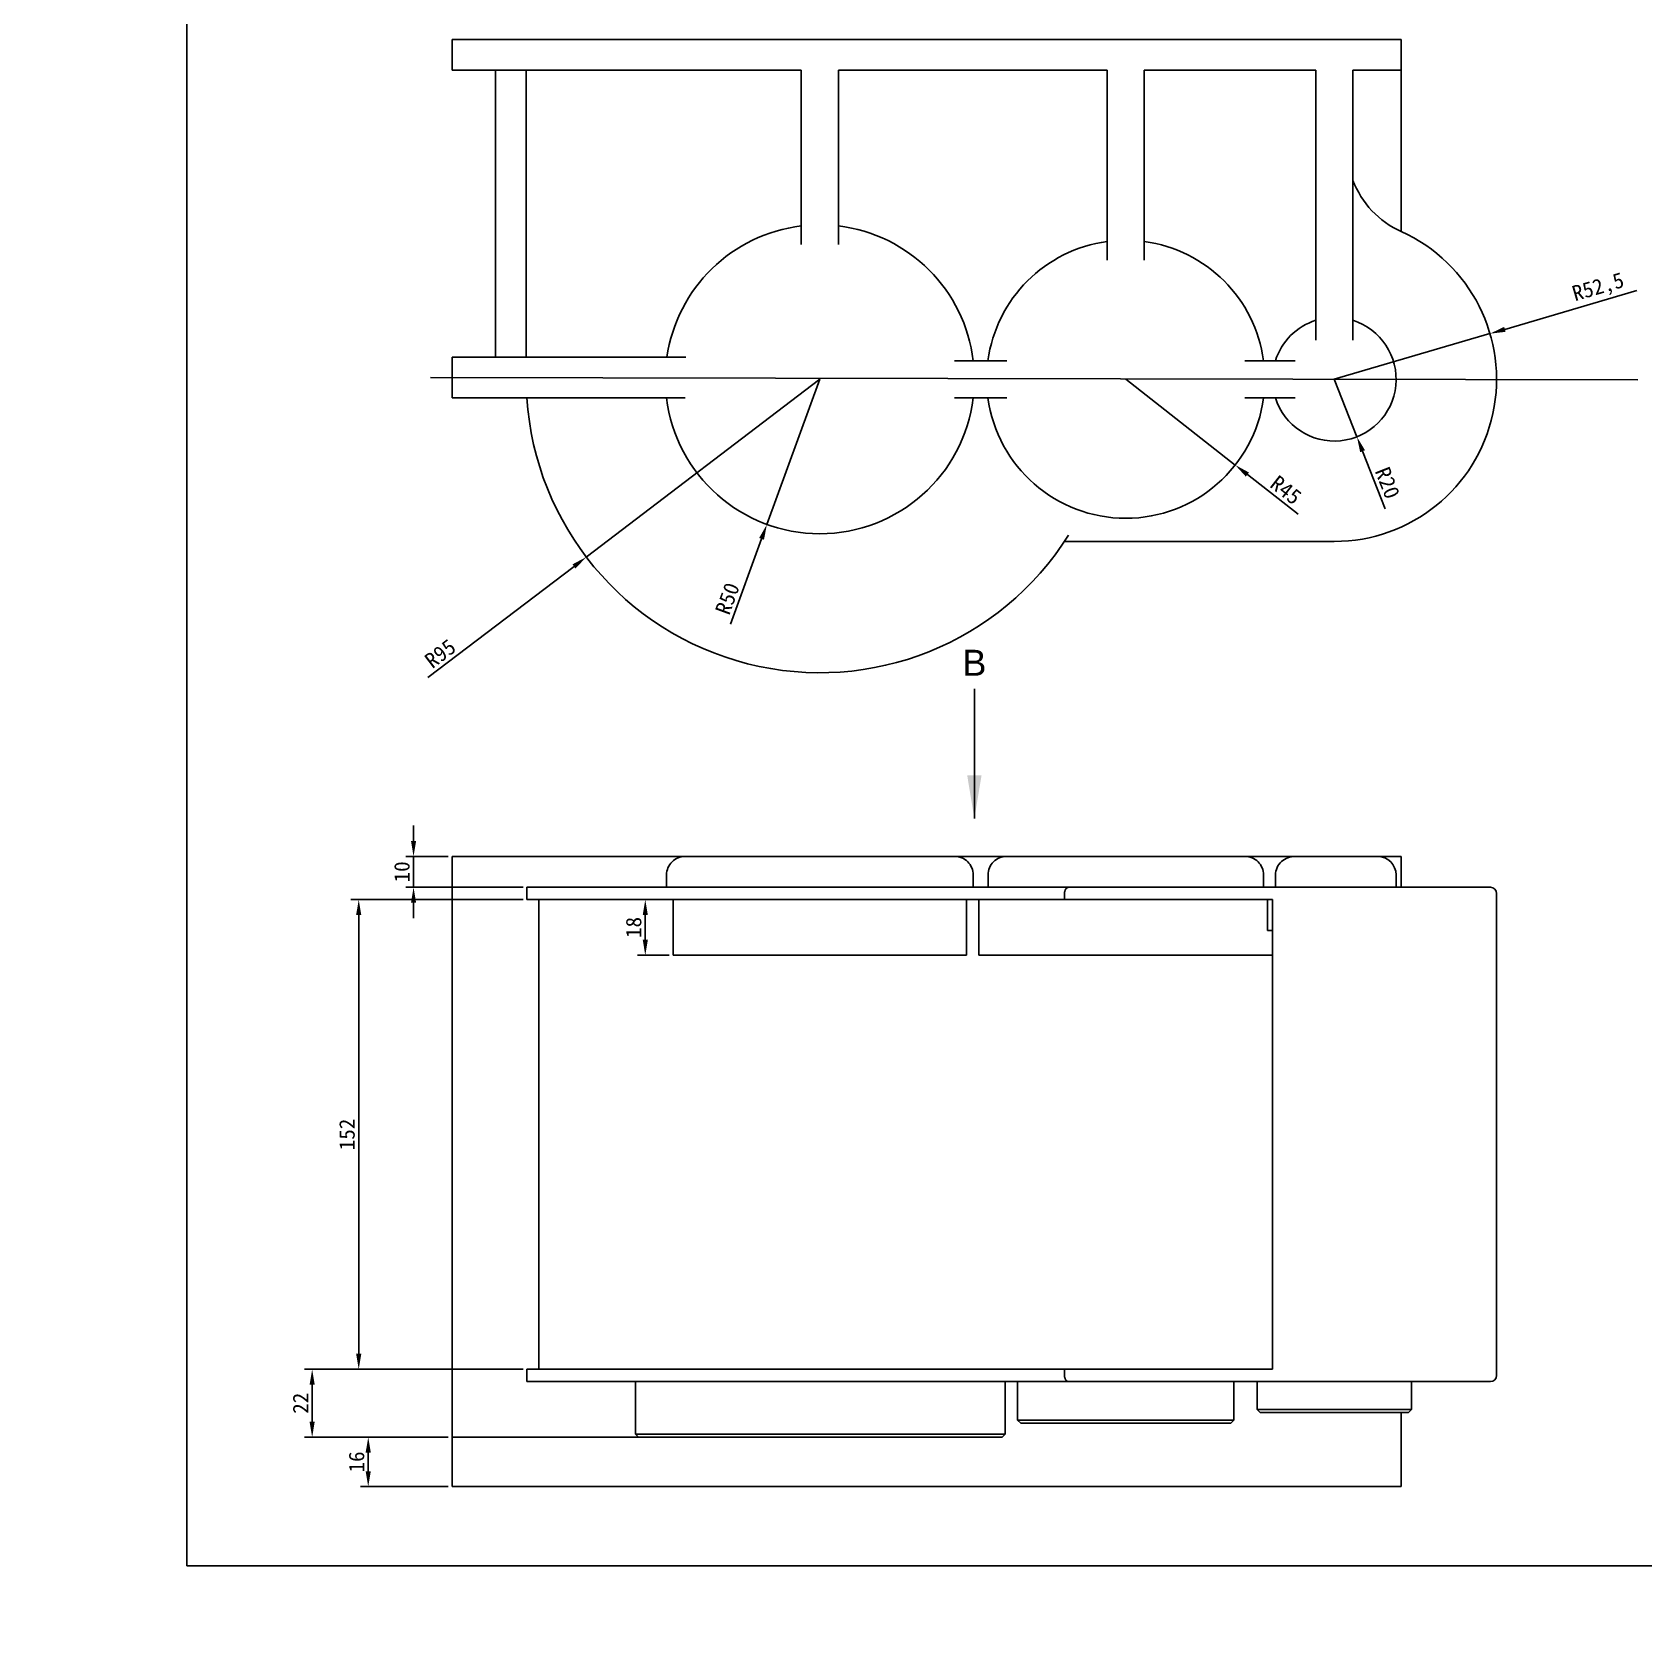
# Model space of a CAD drawing. Header units: millimetres. Extents: x 0 to 584, y 0 to 410.
# Drawn here: x 0 to 260.8, y 0 to 258.2 of the extents above; entities that cross this region are included whole.
import ezdxf
from ezdxf import colors
from ezdxf.entities.mleader import LeaderData, LeaderLine
from ezdxf.enums import TextEntityAlignment as Align
from ezdxf.lldxf.tags import DXFTag
from ezdxf.math import Vec2, Vec3

# ---------------------------------------------------------------- set-up
doc = ezdxf.new("R2010")
doc.units = ezdxf.units.MM
for name, color, linetype in [('Default', 7, 'Continuous'), ('图框', 7, 'Continuous'), ('齿轮箱', 7, 'Continuous')]:
    doc.layers.add(name, color=color, linetype=linetype)
doc.styles.add('SEACAD_Arial', font='arial.ttf')
tags = doc.linetypes.add('CENTER2', pattern=[28.575, 19.05, -3.175, 3.175, -3.175]).pattern_tags.tags
tags[10:11] = [DXFTag(74, 4), DXFTag(75, 0), DXFTag(340, '0'), DXFTag(46, 0.0), DXFTag(50, 0.0), DXFTag(44, 0.0), DXFTag(45, 0.0)]
tags[8:9] = [DXFTag(74, 4), DXFTag(75, 0), DXFTag(340, '0'), DXFTag(46, 0.0), DXFTag(50, 0.0), DXFTag(44, 0.0), DXFTag(45, 0.0)]
tags[6:7] = [DXFTag(74, 4), DXFTag(75, 0), DXFTag(340, '0'), DXFTag(46, 0.0), DXFTag(50, 0.0), DXFTag(44, 0.0), DXFTag(45, 0.0)]
tags[4:5] = [DXFTag(74, 4), DXFTag(75, 0), DXFTag(340, '0'), DXFTag(46, 0.0), DXFTag(50, 0.0), DXFTag(44, 0.0), DXFTag(45, 0.0)]
doc.dimstyles.new('ISO-25', dxfattribs={"dimtxt": 2.5, "dimasz": 2.5, "dimexe": 1.25, "dimexo": 0.625, "dimtad": 1, "dimlfac": 2, "dimtxsty": 'Standard', "dimcen": 2.5, "dimadec": 0, "dimazin": 0, "dimtfac": 1, "dimtmove": 0, "dimatfit": 3, "dimfxl": 1, "dimarcsym": 0})

# ---------------------------------------------------------------- blocks, each defined once
blk = doc.blocks.new('SE3')
at = {"color": 7, "linetype": 'Continuous', "style": 'SEACAD_Arial'}
blk.add_text('B', height=4.2, dxfattribs=at).set_placement((150.49, 158.28), align=Align.TOP_LEFT)
blk = doc.blocks.new('SEANNOT_GROUP1')
at = {"linetype": 'Continuous'}
blk.add_hatch(color=7, dxfattribs=at).paths.add_polyline_path([(151.29, 137.98), (152.45, 130.98), (153.62, 137.98)])
at = {"color": 7, "linetype": 'Continuous'}
blk.add_lwpolyline([(152.45, 151.98), (152.45, 130.98)], dxfattribs=at)
blk = doc.blocks.new('SE2')
at = {"layer": 'Default'}
for name in ['SE3', 'SEANNOT_GROUP1']:
    blk.add_blockref(name, (0, 0), dxfattribs=at)
blk = doc.blocks.new('SEANNOT_GROUP27')
at = {"layer": 'Default', "color": 7, "linetype": 'CENTER2'}
blk.add_line((64.45, 202.34), (259.84, 201.96), dxfattribs=at)
blk = doc.blocks.new('SE7')
at = {"layer": '齿轮箱', "color": 7, "linetype": 'Continuous'}
for p, q in [((67.95, 30.84), (67.95, 124.84)), ((67.95, 124.84), (105.66, 124.84)), ((105.66, 124.84), (149.25, 124.84)), ((157.69, 124.84), (149.25, 124.84)), ((157.69, 124.84), (196.22, 124.84)), ((204.38, 124.84), (196.22, 124.84)), ((204.38, 124.84), (217.7, 124.84)), ((217.7, 124.84), (221.52, 124.84)), ((221.52, 124.84), (221.52, 119.84)), ((102.64, 121.84), (102.64, 119.84)), ((152.27, 121.84), (152.27, 119.84)), ((154.66, 121.84), (154.66, 119.84)), ((199.25, 121.84), (199.25, 119.84)), ((201.17, 121.84), (201.17, 119.84)), ((220.7, 119.84), (220.7, 121.84)), ((80.05, 119.84), (167.69, 119.84)), ((80.05, 119.84), (80.05, 117.84)), ((167.04, 117.84), (80.05, 117.84)), ((81.95, 117.84), (81.95, 41.84)), ((103.7, 117.84), (103.7, 108.84)), ((151.2, 108.84), (151.2, 117.84)), ((153.2, 117.84), (153.2, 108.84)), ((167.04, 118.84), (167.04, 117.84)), ((167.04, 117.84), (200.7, 117.84)), ((167.69, 119.84), (210.7, 119.84)), ((199.87, 112.84), (199.87, 117.84)), ((200.7, 117.84), (200.7, 41.84)), ((210.7, 119.84), (235.95, 119.84)), ((236.95, 40.84), (236.95, 118.84)), ((199.87, 112.84), (200.7, 112.84)), ((151.2, 108.84), (103.7, 108.84)), ((153.2, 108.84), (200.7, 108.84)), ((80.05, 41.84), (167.04, 41.84)), ((80.05, 41.84), (80.05, 39.84)), ((167.04, 41.84), (167.04, 40.84)), ((200.7, 41.84), (167.04, 41.84)), ((80.05, 39.84), (167.69, 39.84)), ((97.61, 31.34), (97.61, 39.84)), ((157.45, 31.34), (157.45, 39.84)), ((159.45, 39.84), (159.45, 33.59)), ((210.7, 39.84), (167.69, 39.84)), ((194.45, 33.59), (194.45, 39.84)), ((198.2, 39.84), (198.2, 35.34)), ((235.95, 39.84), (210.7, 39.84)), ((223.2, 35.34), (223.2, 39.84)), ((198.2, 35.34), (223.2, 35.34)), ((198.2, 35.34), (198.7, 34.84)), ((198.7, 34.84), (222.7, 34.84)), ((221.52, 34.84), (221.52, 22.84)), ((222.7, 34.84), (223.2, 35.34)), ((97.61, 31.34), (157.45, 31.34)), ((98.11, 30.84), (97.61, 31.34)), ((156.95, 30.84), (157.45, 31.34)), ((159.45, 33.59), (194.45, 33.59)), ((159.45, 33.59), (159.95, 33.09)), ((159.95, 33.09), (193.95, 33.09)), ((193.95, 33.09), (194.45, 33.59)), ((67.95, 22.84), (67.95, 30.84)), ((67.95, 30.84), (98.11, 30.84)), ((156.95, 30.84), (98.11, 30.84)), ((221.52, 22.84), (67.95, 22.84))]:
    blk.add_line(p, q, dxfattribs=at)
for centre, radius, start, end in [((217.7, 121.84), 3, 0, 90), ((235.95, 118.84), 1, 0, 90), ((235.95, 40.84), 1, 270, 0)]:
    blk.add_arc(centre, radius, start, end, dxfattribs=at)
for points, knots in [([(105.66, 124.84), (104.86, 124.84), (104.09, 124.52), (102.97, 123.41), (102.64, 122.63), (102.64, 121.84)], [0, 0, 0, 0, 0.5, 0.5, 1, 1, 1, 1]), ([(149.25, 124.84), (150.04, 124.84), (150.82, 124.52), (151.94, 123.41), (152.27, 122.63), (152.27, 121.84)], [0, 0, 0, 0, 0.5, 0.5, 1, 1, 1, 1]), ([(154.66, 121.84), (154.66, 122.63), (154.99, 123.41), (156.11, 124.51), (156.89, 124.84), (157.69, 124.84)], [0, 0, 0, 0, 0.5, 0.5, 1, 1, 1, 1]), ([(196.22, 124.84), (197.02, 124.84), (197.8, 124.52), (198.92, 123.41), (199.25, 122.63), (199.25, 121.84)], [0, 0, 0, 0, 0.5, 0.5, 1, 1, 1, 1]), ([(201.17, 121.84), (201.17, 122.66), (201.54, 123.46), (202.44, 124.27), (202.8, 124.49), (203.56, 124.77), (203.97, 124.84), (204.38, 124.84)], [0, 0, 0, 0, 0.5, 0.5, 0.75, 0.75, 1, 1, 1, 1]), ([(167.04, 118.84), (167.04, 118.91), (167.05, 118.98), (167.07, 119.12), (167.08, 119.19), (167.12, 119.31), (167.14, 119.37), (167.2, 119.48), (167.22, 119.53), (167.32, 119.66), (167.39, 119.73), (167.54, 119.81), (167.61, 119.84), (167.69, 119.84)], [0, 0, 0, 0, 0.125, 0.125, 0.25, 0.25, 0.375, 0.375, 0.5, 0.5, 0.75, 0.75, 1, 1, 1, 1]), ([(167.69, 39.84), (167.61, 39.84), (167.54, 39.86), (167.42, 39.92), (167.39, 39.95), (167.32, 40.02), (167.29, 40.06), (167.22, 40.14), (167.2, 40.19), (167.14, 40.3), (167.12, 40.36), (167.08, 40.49), (167.07, 40.55), (167.05, 40.69), (167.04, 40.76), (167.04, 40.84)], [0, 0, 0, 0, 0.25, 0.25, 0.375, 0.375, 0.5, 0.5, 0.625, 0.625, 0.75, 0.75, 0.875, 0.875, 1, 1, 1, 1])]:
    blk.add_open_spline(points, degree=3, knots=knots, dxfattribs=at)
blk = doc.blocks.new('SE11')
at = {"layer": '齿轮箱', "color": 7, "linetype": 'Continuous'}
for p, q in [((67.95, 252.06), (67.95, 257.06)), ((67.95, 257.06), (221.52, 257.06)), ((221.52, 252.06), (221.52, 257.06)), ((67.95, 252.06), (124.45, 252.06)), ((74.95, 205.62), (74.95, 252.06)), ((79.95, 205.62), (79.95, 252.06)), ((124.45, 223.85), (124.45, 252.06)), ((130.45, 252.06), (130.45, 223.85)), ((130.45, 252.06), (173.95, 252.06)), ((173.95, 221.32), (173.95, 252.06)), ((179.95, 252.06), (179.95, 221.32)), ((179.95, 252.06), (207.7, 252.06)), ((207.7, 208.38), (207.7, 252.06)), ((213.7, 252.06), (221.52, 252.06)), ((213.7, 252.06), (213.7, 208.38)), ((221.52, 252.06), (221.52, 225.97)), ((221.52, 225.97), (221.52, 225.97)), ((67.95, 205.62), (105.74, 205.62)), ((67.95, 199.06), (67.95, 205.62)), ((149.25, 205.06), (157.69, 205.06)), ((196.22, 205.06), (204.38, 205.06)), ((67.95, 199.06), (105.66, 199.06)), ((157.69, 199.06), (149.25, 199.06)), ((204.38, 199.06), (196.22, 199.06)), ((210.7, 175.81), (167.04, 175.81))]:
    blk.add_line(p, q, dxfattribs=at)
for centre, radius, start, end in [((227.7, 239.64), 15, 201.0395, 245.6618), ((127.45, 202.06), 25, 96.8921, 171.8115), ((127.45, 202.06), 25, 6.8921, 83.1079), ((176.95, 202.06), 22.5, 97.6623, 172.3377), ((176.95, 202.06), 22.5, 7.6623, 82.3377), ((210.7, 202.06), 26.25, 270, 65.6618), ((210.7, 202.06), 10, 107.4576, 162.5424), ((210.7, 202.06), 10, 197.4576, 72.5424), ((127.45, 202.06), 47.5, 183.6211, 327.8878), ((127.45, 202.06), 25, 186.8921, 353.1079), ((176.95, 202.06), 22.5, 187.6623, 352.3377)]:
    blk.add_arc(centre, radius, start, end, dxfattribs=at)
blk = doc.blocks.new('_DOT')
at = {"color": 0}
blk.add_line((0, 0), (-1, 0), dxfattribs=at)
at = {"color": 0, "const_width": 0.333}
blk.add_lwpolyline([(-0.1665, 0, 1), (0.1665, 0, 1)], format="xyb", close=True, dxfattribs=at)
blk = doc.blocks.new('*D62')
at = {"color": 0, "lineweight": -2, "transparency": 16777216}
for p, q in [((259.65, 216.4), (238.29, 210.14)), ((210.7, 202.06), (235.89, 209.44))]:
    blk.add_line(p, q, dxfattribs=at)
at = {"color": 0, "transparency": 16777216}
blk.add_solid([(238.18, 210.54), (238.41, 209.74), (235.89, 209.44)], dxfattribs=at)
at = {"layer": 'Defpoints', "color": 0, "transparency": 16777216}
for p in [(235.89, 209.44), (210.7, 202.06)]:
    blk.add_point(p, dxfattribs=at)
at = {"color": 0, "transparency": 16777216, "insert": (253.46, 216.76), "char_height": 2.5, "attachment_point": 5, "rotation": 16.3363}
blk.add_mtext('R52,5', dxfattribs=at)
blk = doc.blocks.new('*D63')
at = {"color": 0, "lineweight": -2, "transparency": 16777216}
for p, q in [((127.45, 202.06), (89.66, 173.29)), ((64.02, 153.77), (87.67, 171.77))]:
    blk.add_line(p, q, dxfattribs=at)
at = {"color": 0, "transparency": 16777216}
blk.add_solid([(87.42, 172.1), (87.92, 171.44), (89.66, 173.29)], dxfattribs=at)
at = {"layer": 'Defpoints', "color": 0, "transparency": 16777216}
for p in [(127.45, 202.06), (89.66, 173.29)]:
    blk.add_point(p, dxfattribs=at)
at = {"color": 0, "transparency": 16777216, "insert": (66.03, 157.66), "char_height": 2.5, "attachment_point": 5, "rotation": 37.2789}
blk.add_mtext('R95', dxfattribs=at)
blk = doc.blocks.new('*D64')
at = {"color": 0, "lineweight": -2, "transparency": 16777216}
for p, q in [((127.45, 202.06), (118.88, 178.57)), ((112.98, 162.41), (118.02, 176.23))]:
    blk.add_line(p, q, dxfattribs=at)
at = {"color": 0, "transparency": 16777216}
blk.add_solid([(117.63, 176.37), (118.41, 176.08), (118.88, 178.57)], dxfattribs=at)
at = {"layer": 'Defpoints', "color": 0, "transparency": 16777216}
for p in [(127.45, 202.06), (118.88, 178.57)]:
    blk.add_point(p, dxfattribs=at)
at = {"color": 0, "transparency": 16777216, "insert": (112.5, 166.57), "char_height": 2.5, "attachment_point": 5, "rotation": 69.9397}
blk.add_mtext('R50', dxfattribs=at)
blk = doc.blocks.new('*D65')
at = {"color": 0, "lineweight": -2, "transparency": 16777216}
for p, q in [((176.95, 202.06), (194.67, 188.18)), ((204.83, 180.21), (196.63, 186.64))]:
    blk.add_line(p, q, dxfattribs=at)
at = {"color": 0, "transparency": 16777216}
blk.add_solid([(196.89, 186.97), (196.38, 186.31), (194.67, 188.18)], dxfattribs=at)
at = {"layer": 'Defpoints', "color": 0, "transparency": 16777216}
for p in [(176.95, 202.06), (194.67, 188.18)]:
    blk.add_point(p, dxfattribs=at)
at = {"color": 0, "transparency": 16777216, "insert": (202.87, 184.13), "char_height": 2.5, "attachment_point": 5, "rotation": 321.9201}
blk.add_mtext('R45', dxfattribs=at)
blk = doc.blocks.new('*D66')
at = {"color": 0, "lineweight": -2, "transparency": 16777216}
for p, q in [((210.7, 202.06), (214.36, 192.75)), ((218.92, 181.11), (215.27, 190.42))]:
    blk.add_line(p, q, dxfattribs=at)
at = {"color": 0, "transparency": 16777216}
blk.add_solid([(215.66, 190.57), (214.88, 190.27), (214.36, 192.75)], dxfattribs=at)
at = {"layer": 'Defpoints', "color": 0, "transparency": 16777216}
for p in [(210.7, 202.06), (214.36, 192.75)]:
    blk.add_point(p, dxfattribs=at)
at = {"color": 0, "transparency": 16777216, "insert": (219.3, 185.29), "char_height": 2.5, "attachment_point": 5, "rotation": 291.4175}
blk.add_mtext('R20', dxfattribs=at)
blk = doc.blocks.new('*D68')
at = {"color": 0, "lineweight": -2, "transparency": 16777216}
for p, q in [((61.7, 127.34), (61.7, 129.84)), ((67.33, 124.84), (60.45, 124.84)), ((61.7, 124.84), (61.7, 119.84)), ((79.42, 119.84), (60.45, 119.84)), ((61.7, 117.34), (61.7, 114.84))]:
    blk.add_line(p, q, dxfattribs=at)
at = {"color": 0, "transparency": 16777216}
for points in [[(61.29, 127.34), (62.12, 127.34), (61.7, 124.84)], [(61.29, 117.34), (62.12, 117.34), (61.7, 119.84)]]:
    blk.add_solid(points, dxfattribs=at)
at = {"layer": 'Defpoints', "color": 0, "transparency": 16777216}
for p in [(67.95, 124.84), (61.7, 119.84), (80.05, 119.84)]:
    blk.add_point(p, dxfattribs=at)
at = {"color": 0, "transparency": 16777216, "insert": (59.83, 122.34), "char_height": 2.5, "attachment_point": 5, "rotation": 90}
blk.add_mtext('10', dxfattribs=at)
blk = doc.blocks.new('*D70')
at = {"color": 0, "lineweight": -2, "transparency": 16777216}
for p, q in [((79.42, 117.84), (51.58, 117.84)), ((52.83, 44.34), (52.83, 115.34)), ((79.42, 41.84), (51.58, 41.84))]:
    blk.add_line(p, q, dxfattribs=at)
at = {"color": 0, "transparency": 16777216}
for points in [[(52.41, 115.34), (53.25, 115.34), (52.83, 117.84)], [(52.41, 44.34), (53.25, 44.34), (52.83, 41.84)]]:
    blk.add_solid(points, dxfattribs=at)
at = {"layer": 'Defpoints', "color": 0, "transparency": 16777216}
for p in [(52.83, 117.84), (80.05, 117.84), (80.05, 41.84)]:
    blk.add_point(p, dxfattribs=at)
at = {"color": 0, "transparency": 16777216, "insert": (50.95, 79.84), "char_height": 2.5, "attachment_point": 5, "rotation": 90}
blk.add_mtext('152', dxfattribs=at)
blk = doc.blocks.new('*D71')
at = {"color": 0, "lineweight": -2, "transparency": 16777216}
for p, q in [((79.42, 41.84), (44.05, 41.84)), ((45.3, 33.34), (45.3, 39.34)), ((67.33, 30.84), (44.05, 30.84))]:
    blk.add_line(p, q, dxfattribs=at)
at = {"color": 0, "transparency": 16777216}
for points in [[(44.88, 39.34), (45.71, 39.34), (45.3, 41.84)], [(44.88, 33.34), (45.71, 33.34), (45.3, 30.84)]]:
    blk.add_solid(points, dxfattribs=at)
at = {"layer": 'Defpoints', "color": 0, "transparency": 16777216}
for p in [(45.3, 41.84), (80.05, 41.84), (67.95, 30.84)]:
    blk.add_point(p, dxfattribs=at)
at = {"color": 0, "transparency": 16777216, "insert": (43.42, 36.34), "char_height": 2.5, "attachment_point": 5, "rotation": 90}
blk.add_mtext('22', dxfattribs=at)
blk = doc.blocks.new('*D72')
at = {"color": 0, "lineweight": -2, "transparency": 16777216}
for p, q in [((67.33, 30.84), (53.12, 30.84)), ((54.37, 25.34), (54.37, 28.34)), ((67.33, 22.84), (53.12, 22.84))]:
    blk.add_line(p, q, dxfattribs=at)
at = {"color": 0, "transparency": 16777216}
for points in [[(53.95, 28.34), (54.79, 28.34), (54.37, 30.84)], [(53.95, 25.34), (54.79, 25.34), (54.37, 22.84)]]:
    blk.add_solid(points, dxfattribs=at)
at = {"layer": 'Defpoints', "color": 0, "transparency": 16777216}
for p in [(54.37, 30.84), (67.95, 30.84), (67.95, 22.84)]:
    blk.add_point(p, dxfattribs=at)
at = {"color": 0, "transparency": 16777216, "insert": (52.49, 26.84), "char_height": 2.5, "attachment_point": 5, "rotation": 90}
blk.add_mtext('16', dxfattribs=at)
blk = doc.blocks.new('*D73')
at = {"color": 0, "lineweight": -2, "transparency": 16777216}
for p, q in [((98.58, 117.84), (97.95, 117.84)), ((99.2, 111.34), (99.2, 115.34)), ((103.08, 108.84), (97.95, 108.84))]:
    blk.add_line(p, q, dxfattribs=at)
at = {"color": 0, "transparency": 16777216}
for points in [[(98.79, 115.34), (99.62, 115.34), (99.2, 117.84)], [(98.79, 111.34), (99.62, 111.34), (99.2, 108.84)]]:
    blk.add_solid(points, dxfattribs=at)
at = {"layer": 'Defpoints', "color": 0, "transparency": 16777216}
for p in [(99.2, 117.84), (99.2, 117.84), (103.7, 108.84)]:
    blk.add_point(p, dxfattribs=at)
at = {"color": 0, "transparency": 16777216, "insert": (97.33, 113.34), "char_height": 2.5, "attachment_point": 5, "rotation": 90}
blk.add_mtext('18', dxfattribs=at)

msp = doc.modelspace()

# ---------------------------------------------------------------- linework, layer by layer
at = {"layer": '图框', "color": 7, "linetype": 'Continuous'}
for p, q in [((25, 10), (25, 410)), ((584, 10), (25, 10))]:
    msp.add_line(p, q, dxfattribs=at)

# ---------------------------------------------------------------- block references
at = {"layer": 'Default'}
for name in ['SE11', 'SEANNOT_GROUP27', 'SE2', 'SE7']:
    msp.add_blockref(name, (0, 0), dxfattribs=at)

# ---------------------------------------------------------------- dimensions: what is measured, and where the dimension line sits
for center, mpoint, picture, middle in [((210.7047, 202.057), (235.8949, 209.4404), '*D62', (254.0489, 214.7615)), ((127.4547, 202.057), (89.6591, 173.2864), '*D63', (67.1665, 156.1647)), ((127.4547, 202.057), (118.8795, 178.5737), '*D64', (114.2628, 165.9308))]:
    dim = msp.add_radius_dim(center=center, mpoint=mpoint, dimstyle='ISO-25')
    dim.commit()
    dim.dimension.update_dxf_attribs({"geometry": picture, "text_midpoint": middle, "dimtype": 164})
for center, mpoint, picture, middle in [((176.9547, 202.057), (194.6656, 188.1799), '*D65', (202.8736, 184.1306)), ((210.7047, 202.057), (214.3563, 192.7475), '*D66', (219.297, 185.2864))]:
    dim = msp.add_radius_dim(center=center, mpoint=mpoint, dimstyle='ISO-25')
    dim.commit()
    dim.dimension.update_dxf_attribs({"geometry": picture, "text_midpoint": middle})
for base, p1, p2, angle, picture, middle in [((61.7039, 119.8364), (67.9547, 124.8364), (80.0495, 119.8364), 90, '*D68', (59.8289, 122.3364)), ((52.8292, 117.8364), (80.0495, 41.8364), (80.0495, 117.8364), 90, '*D70', (50.9542, 79.8364)), ((99.204, 117.8364), (103.7047, 108.8364), (99.204, 117.8364), 270, '*D73', (97.329, 113.3364)), ((45.2975, 41.8364), (67.9547, 30.8364), (80.0495, 41.8364), 90, '*D71', (43.4225, 36.3364)), ((54.3697, 30.8364), (67.9547, 22.8364), (67.9547, 30.8364), 90, '*D72', (52.4947, 26.8364))]:
    dim = msp.add_linear_dim(base=base, p1=p1, p2=p2, angle=angle, dimstyle='ISO-25')
    dim.commit()
    dim.dimension.update_dxf_attribs({"geometry": picture, "text_midpoint": middle})

# ---------------------------------------------------------------- leaders
at = {"layer": '图框', "color": 7, "linetype": 'Continuous'}
ml = msp.add_multileader_mtext('Standard', dxfattribs=at)
ml.set_content('{\\pxsm0.9;\\f宋体|b0||i0||c0|p34;\\W0.6625579021; 错误: 没有参考\\P}', color=7)
ml.set_leader_properties()
ml.set_arrow_properties(name='DOT')
ml.build(insert=Vec2(0, 0))
ml.multileader.update_dxf_attribs({"leader_type": 0, "dogleg_length": 0})
ctx = ml.context
ctx.base_point, ctx.landing_gap_size = Vec3(537.5611, 58.5867), 1.4
ctx.text_align_type = 1
notes = []
notes.append((ctx, [(0, (0, 0, 0), (0, 0), (1, 0), 1, [])]))
ctx.mtext.insert, ctx.mtext.alignment = Vec3(553.6987, 60.8767), 2
ml = msp.add_multileader_mtext('Standard', dxfattribs=at)
ml.set_content('{\\pxsm0.9;\\f宋体|b0||i0||c0|p34;\\W0.6507936508;陈煜暄\\P}', color=7)
ml.set_leader_properties()
ml.set_arrow_properties(name='DOT')
ml.build(insert=Vec2(0, 0))
ml.multileader.update_dxf_attribs({"leader_type": 0, "dogleg_length": 0, "arrow_head_size": 3.5})
ctx = ml.context
ctx.base_point, ctx.char_height, ctx.arrow_head_size, ctx.landing_gap_size = Vec3(422.2693, 55.161), 3.5, 3.5, 1.225
ctx.text_align_type = 1
notes.append((ctx, [(0, (0, 0, 0), (0, 0), (1, 0), 1, [])]))
ctx.mtext.insert, ctx.mtext.alignment = Vec3(428.9388, 57.1752), 2
ml = msp.add_multileader_mtext('Standard', dxfattribs=at)
ml.set_content('{\\pxsm0.9;\\f宋体|b0||i0||c0|p34;\\W1.;1:2\\P}', color=7)
ml.set_leader_properties()
ml.set_arrow_properties(name='DOT')
ml.build(insert=Vec2(0, 0))
ml.multileader.update_dxf_attribs({"leader_type": 0, "dogleg_length": 0, "arrow_head_size": 3.5})
ctx = ml.context
ctx.base_point, ctx.char_height, ctx.arrow_head_size, ctx.landing_gap_size = Vec3(556.1171, 37.6143), 3.5, 3.5, 1.225
ctx.text_align_type = 1
notes.append((ctx, [(0, (0, 0, 0), (0, 0), (1, 0), 1, [])]))
ctx.mtext.insert, ctx.mtext.alignment = Vec3(561.4316, 39.3643), 2
ml = msp.add_multileader_mtext('Standard', dxfattribs=at)
ml.set_content('{\\pxsm0.9;\\f宋体|b0||i0||c0|p34;\\W1.;1\\P}', color=7)
ml.set_leader_properties()
ml.set_arrow_properties(name='DOT')
ml.build(insert=Vec2(0, 0))
ml.multileader.update_dxf_attribs({"leader_type": 0, "dogleg_length": 0, "arrow_head_size": 3.5})
ctx = ml.context
ctx.base_point, ctx.char_height, ctx.arrow_head_size, ctx.landing_gap_size = Vec3(536.0727, 28.3988), 3.5, 3.5, 1.225
ctx.text_align_type = 2
notes.append((ctx, [(0, (0, 0, 0), (0, 0), (1, 0), 1, [])]))
ctx.mtext.insert, ctx.mtext.alignment = Vec3(539.4972, 30.1488), 3
ml = msp.add_multileader_mtext('Standard', dxfattribs=at)
ml.set_content('{\\pxsm0.9;\\f宋体|b0||i0||c0|p34;\\W1.;1\\P}', color=7)
ml.set_leader_properties()
ml.set_arrow_properties(name='DOT')
ml.build(insert=Vec2(0, 0))
ml.multileader.update_dxf_attribs({"leader_type": 0, "dogleg_length": 0, "arrow_head_size": 3.5})
ctx = ml.context
ctx.base_point, ctx.char_height, ctx.arrow_head_size, ctx.landing_gap_size = Vec3(565.9252, 28.3256), 3.5, 3.5, 1.225
ctx.text_align_type = 1
notes.append((ctx, [(0, (0, 0, 0), (0, 0), (1, 0), 1, [])]))
ctx.mtext.insert, ctx.mtext.alignment = Vec3(568.6374, 30.0756), 2
for ctx, leaders in notes:
    for number, flags, end, landing, length, lines in leaders:
        leader = LeaderData()
        leader.index, (leader.has_last_leader_line, leader.has_dogleg_vector, leader.attachment_direction) = number, flags
        leader.last_leader_point, leader.dogleg_vector, leader.dogleg_length = Vec3(end), Vec3(landing), length
        for number, points, colour, breaks in lines:
            line = LeaderLine()
            line.index, line.vertices, line.color, line.breaks = number, Vec3.list(points), colors.encode_raw_color(colour), breaks
            leader.lines.append(line)
        ctx.leaders.append(leader)

doc.saveas('drawing.dxf')
